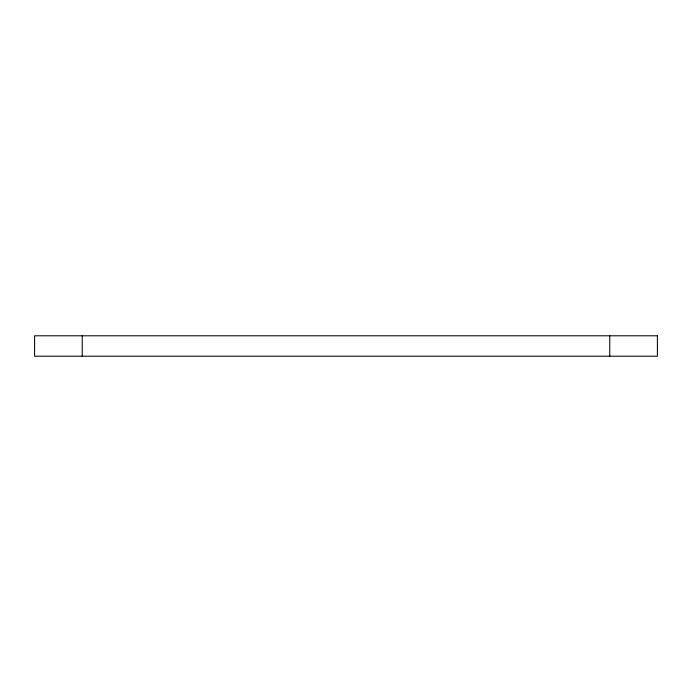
<?xml version="1.0" encoding="UTF-8"?>
<svg xmlns="http://www.w3.org/2000/svg" width="692" height="692" viewBox="0 0 692 692"><rect width="100%" height="100%" fill="white"/><g stroke="black" fill="none" stroke-linecap="round" stroke-linejoin="round"><path stroke-width="1.04" d="M609.756 335.793L609.756 356.207M82.244 335.793L82.244 356.207M657.4 335.793L34.6 335.793L34.6 356.207L657.4 356.207L657.4 335.793"/></g></svg>
